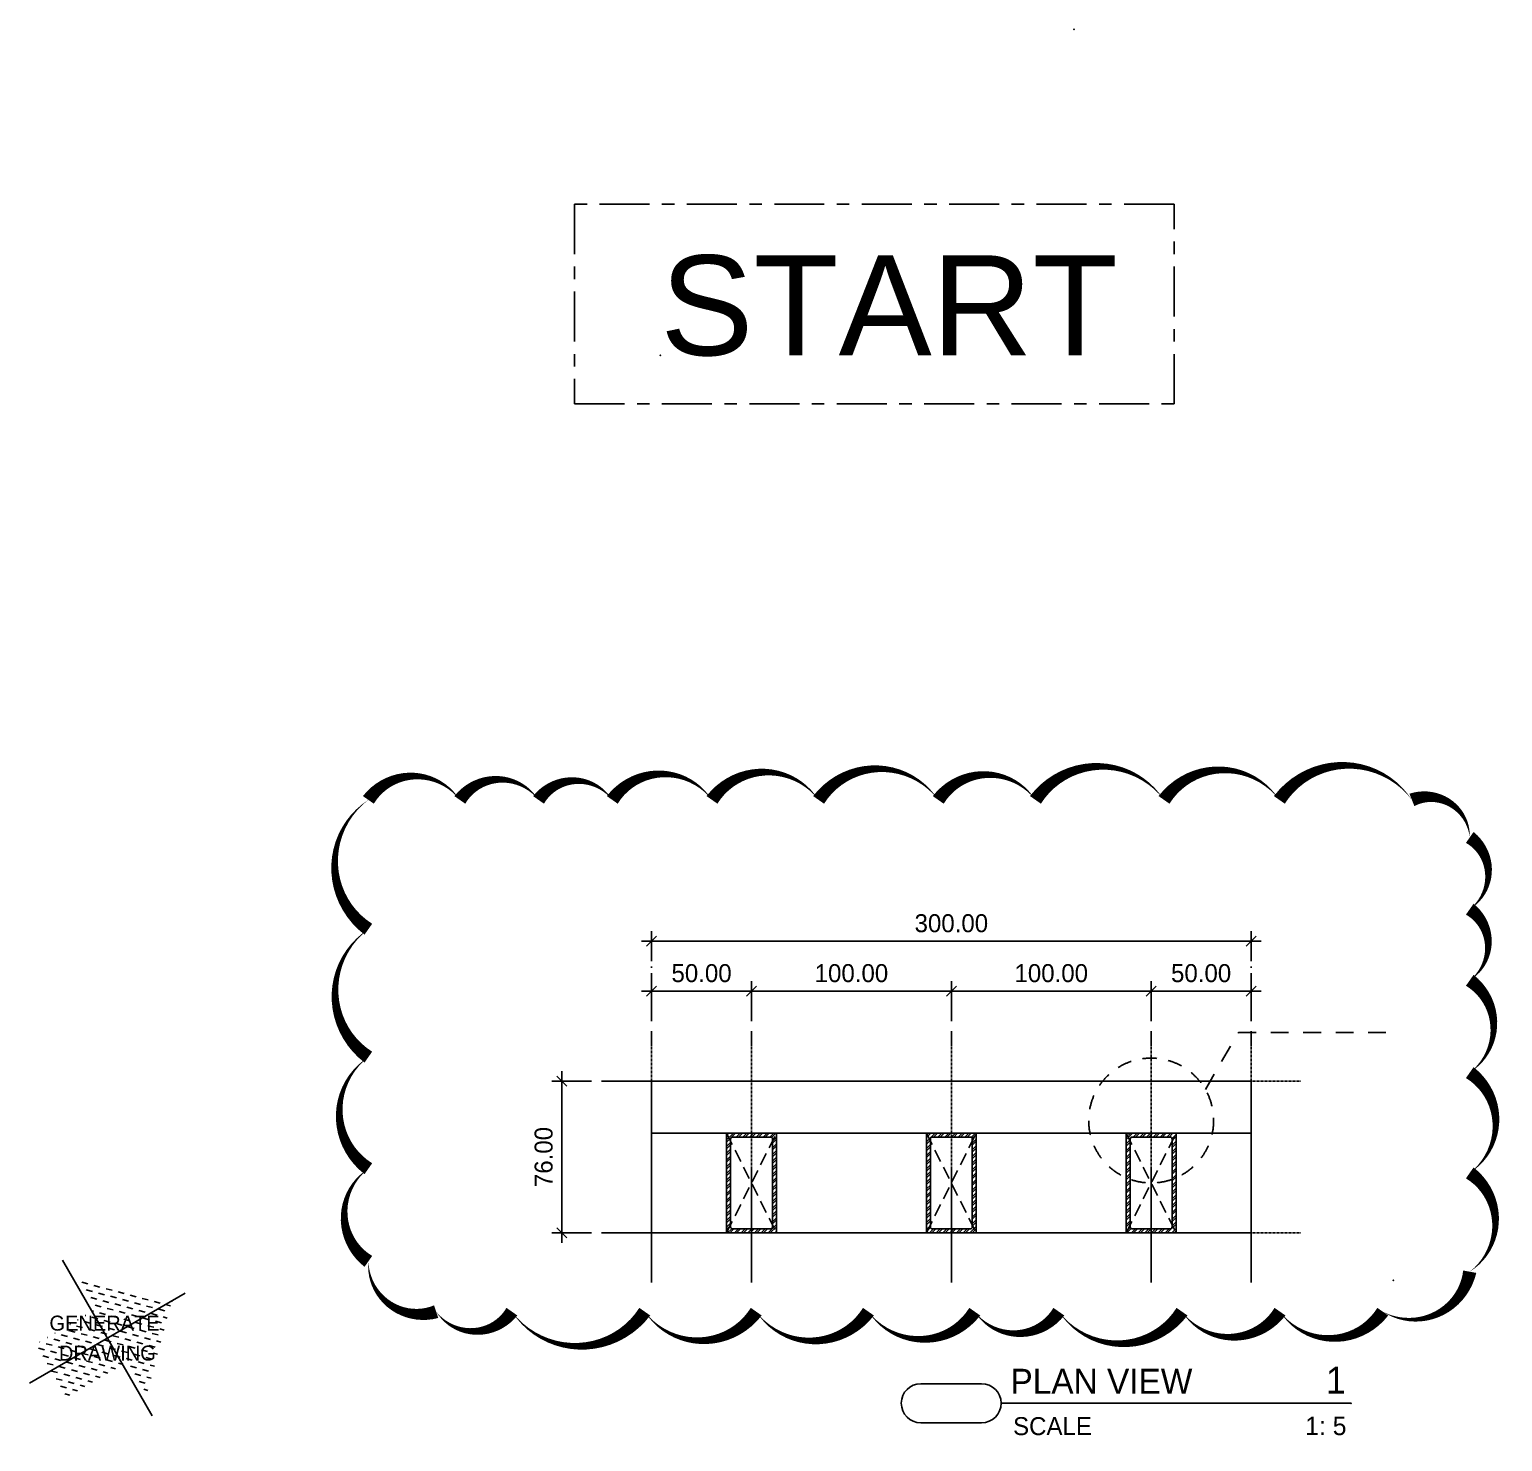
# Model space of a CAD drawing. Header units: millimetres. Extents: x -244126 to 368105, y -173968 to 259060.
# Drawn here: x 240382 to 247754, y 247957 to 255027 of the extents above; entities that cross this region are included whole.
import ezdxf
from ezdxf.enums import TextEntityAlignment as Align
from ezdxf.lldxf.tags import DXFTag

# ---------------------------------------------------------------- set-up
doc = ezdxf.new("R2010")
doc.units = ezdxf.units.MM
doc.header["$MEASUREMENT"] = 0
for name, pattern in [('005_GG_TA_LINE', [13.75, 5, -1.25, 1.25, -1.25, 5]), ('ACAD_ISO04W100', [30, 24, -3, 0, -3]), ('BORDER2', [22.224999999999998, 6.35, -3.175, 6.35, -3.175, 0, -3.175]), ('CENTER', [2, 1.25, -0.25, 0.25, -0.25]), ('HIDDEN', [9.524999999999999, 6.35, -3.175]), ('TA_GL_000.00010', [0.000275, 0.0001, -2.5e-05, 2.5e-05, -2.5e-05, 0.0001]), ('TA_HL_002.00', [13, 7.1, -5.9]), ('TA_HL_005.00000', [32.5, 17.75, -14.75])]:
    doc.linetypes.add(name, pattern=pattern)
for name, color, linetype in [('000 - D I M', 6, 'Continuous'), ('000 - GRID', 8, 'CENTER'), ('000 - H A T C H', 8, 'Continuous'), ('000 - H I D D E N', 7, 'Continuous'), ('000 - SYMBOL CON', 1, 'Continuous'), ('000 - T E X T', 4, 'Continuous'), ('000 - WIPEOUT', 250, 'Continuous'), ('001 - ASCESSORIES', 1, 'Continuous'), ('002 - STRUCTURAL STEEL', 4, 'Continuous'), ('A04_TUBE SERIES', 7, 'Continuous')]:
    doc.layers.add(name, color=color, linetype=linetype)
doc.styles.add('Cetury Gothic', font='GOTHIC.TTF')
doc.styles.add('CORDIA', font='cordia.shx')
doc.styles.add('MtXpl_BrowalliaUPC', font='BrowalliaUPC.ttf')
doc.styles.get("Standard").update_dxf_attribs({"font": 'arial.ttf'})
doc.styles.add('TA', font='Cordia New.ttf', dxfattribs={"height": 4.5})
tags = doc.linetypes.add('000-ADD-ATT', pattern='A,0.5,-0.3,["ADD-ATT",Standard,S=0.1,R=0,X=-0.2,Y=-0.05],-0.5', length=1.3).pattern_tags.tags
tags[6] = DXFTag(74, 10)
doc.dimstyles.new('DIM E-E', dxfattribs={"dimscale": 2, "dimtxt": 0.18, "dimasz": 0.1, "dimexe": 0.1, "dimexo": 0.1, "dimgap": 0.09, "dimtad": 1, "dimtoh": 1, "dimzin": 0, "dimdsep": 46, "dimtxsty": 'CORDIA', "dimblk": 'OBLIQUE', "dimcen": 0.1, "dimdle": 0.1, "dimclrd": 40, "dimclre": 140, "dimclrt": 3, "dimadec": 0, "dimazin": 0, "dimtfac": 1, "dimtix": 1, "dimtmove": 2, "dimatfit": 3, "dimfxl": 1, "dimtolj": 1, "dimtzin": 0, "dimarcsym": 0})
pattern_1 = [(45, (7.105427357601002e-15, 37.50000000000101), (-1.683798022700467, 1.683798022700467), []), (45, (1.122532500000007, 37.50000000000101), (-1.683798022700467, 1.683798022700467), [])]

# ---------------------------------------------------------------- blocks, each defined once
blk = doc.blocks.new('*U4739')
at = {"color": 250}
blk.add_wipeout([(12.500000000000014, -3.1086244689504462e-15), (12.500000000000036, 50), (-12.499999999999972, 50), (-12.5, 2.442490654175338e-15)], dxfattribs=at).dxf.layer = '000 - WIPEOUT'
at = {"layer": '000 - H I D D E N', "color": 8, "linetype": 'HIDDEN'}
for p, q in [((12.5, 1.4210854715202e-14), (-12.49999999999998, 50.00000000000001)), ((12.50000000000002, 50.00000000000001), (-12.5, 1.421085471520201e-14))]:
    blk.add_line(p, q, dxfattribs=at)
at = {"layer": '002 - STRUCTURAL STEEL', "color": 0}
blk.add_lwpolyline([(12.49999999999999, -1.4210854715202e-14), (12.50000000000001, 49.99999999999999), (-12.49999999999999, 49.99999999999999), (-12.50000000000001, -1.77635683940025e-14)], close=True, dxfattribs=at)
blk.add_lwpolyline([(10.49999999999999, 3), (10.50000000000001, 46.99999999999999, 0.4142135623730953), (9.500000000000007, 48), (-9.499999999999986, 48, 0.4142135623730948), (-10.49999999999998, 47), (-10.5, 3, 0.4142135623730953), (-9.499999999999996, 2), (9.499999999999993, 2, 0.4142135623730948)], format="xyb", close=True, dxfattribs=at)
at = {"layer": 'Defpoints', "color": 250}
blk.add_lwpolyline([(12.49999999999999, -1.4210854715202e-14), (12.50000000000001, 49.99999999999999), (-12.49999999999999, 49.99999999999999), (-12.50000000000001, -1.4210854715202e-14)], close=True, dxfattribs=at)
at = {"color": 250}
blk.add_wipeout([(12.500000000000014, -3.1086244689504462e-15), (12.500000000000036, 50), (-12.499999999999972, 50), (-12.5, 2.442490654175338e-15)], dxfattribs=at).dxf.layer = '000 - WIPEOUT'
at = {"layer": '000 - H A T C H'}
h = blk.add_hatch(dxfattribs=at)
h.set_pattern_fill('ANSI32', color=256, scale=0.25)
h.set_pattern_definition(pattern_1)
h.paths.add_polyline_path([(12.49999999999999, -1.4210854715202e-14), (12.50000000000001, 49.99999999999999), (-12.49999999999999, 49.99999999999999), (-12.50000000000001, -1.77635683940025e-14)])
edge = h.paths.add_edge_path(flags=16)
edge.add_line((10.49999999999999, 3), (10.50000000000001, 46.99999999999999))
edge.add_arc((9.500000000000004, 47), 1.000000000000004, 359.9999999999996, 449.9999999999998)
edge.add_line((9.500000000000007, 48), (-9.499999999999986, 48))
edge.add_arc((-9.499999999999982, 47), 1, 90.0000000000002, 180)
edge.add_line((-10.49999999999998, 47), (-10.5, 3))
edge.add_arc((-9.499999999999996, 3), 1.000000000000002, 180, 270)
edge.add_line((-9.499999999999996, 2), (9.499999999999993, 2))
edge.add_arc((9.499999999999991, 2.999999999999999), 0.9999999999999987, 270.0000000000001, 360.0000000000001)
at = {"layer": '000 - H I D D E N', "color": 8, "linetype": 'HIDDEN'}
for p, q in [((12.5, 1.4210854715202e-14), (-12.49999999999998, 50.00000000000001)), ((12.50000000000002, 50.00000000000001), (-12.5, 1.421085471520201e-14))]:
    blk.add_line(p, q, dxfattribs=at)
at = {"layer": '002 - STRUCTURAL STEEL', "color": 0}
blk.add_lwpolyline([(12.49999999999999, -1.4210854715202e-14), (12.50000000000001, 49.99999999999999), (-12.49999999999999, 49.99999999999999), (-12.50000000000001, -1.77635683940025e-14)], close=True, dxfattribs=at)
blk.add_lwpolyline([(10.49999999999999, 3), (10.50000000000001, 46.99999999999999, 0.4142135623730953), (9.500000000000007, 48), (-9.499999999999986, 48, 0.4142135623730948), (-10.49999999999998, 47), (-10.5, 3, 0.4142135623730953), (-9.499999999999996, 2), (9.499999999999993, 2, 0.4142135623730948)], format="xyb", close=True, dxfattribs=at)
at = {"layer": 'Defpoints', "color": 250}
blk.add_lwpolyline([(12.49999999999999, -1.4210854715202e-14), (12.50000000000001, 49.99999999999999), (-12.49999999999999, 49.99999999999999), (-12.50000000000001, -1.4210854715202e-14)], close=True, dxfattribs=at)
blk = doc.blocks.new('*U972')
at = {"color": 0}
blk.add_wipeout([(-150.0000000000001, 13), (150, 13), (150, -13), (-150.0000000000001, -13)], dxfattribs=at).dxf.layer = '000 - WIPEOUT'
at = {"layer": '002 - STRUCTURAL STEEL', "color": 0, "linetype": 'ByBlock'}
blk.add_lwpolyline([(-150, 13.00000000000002), (150, 13), (150, -13), (-150, -12.99999999999998)], close=True, dxfattribs=at)
blk = doc.blocks.new('*U4737')
at = {"color": 250}
blk.add_wipeout([(12.500000000000014, -3.1086244689504462e-15), (12.500000000000036, 50), (-12.499999999999972, 50), (-12.5, 2.442490654175338e-15)], dxfattribs=at).dxf.layer = '000 - WIPEOUT'
at = {"layer": '000 - H I D D E N', "color": 8, "linetype": 'HIDDEN'}
for p, q in [((12.5, 1.4210854715202e-14), (-12.49999999999998, 50.00000000000001)), ((12.50000000000002, 50.00000000000001), (-12.5, 1.421085471520201e-14))]:
    blk.add_line(p, q, dxfattribs=at)
at = {"layer": '002 - STRUCTURAL STEEL', "color": 0}
blk.add_lwpolyline([(12.49999999999999, -1.4210854715202e-14), (12.50000000000001, 49.99999999999999), (-12.49999999999999, 49.99999999999999), (-12.50000000000001, -1.77635683940025e-14)], close=True, dxfattribs=at)
blk.add_lwpolyline([(10.49999999999999, 3), (10.50000000000001, 46.99999999999999, 0.4142135623730953), (9.500000000000007, 48), (-9.499999999999986, 48, 0.4142135623730948), (-10.49999999999998, 47), (-10.5, 3, 0.4142135623730953), (-9.499999999999996, 2), (9.499999999999993, 2, 0.4142135623730948)], format="xyb", close=True, dxfattribs=at)
at = {"layer": 'Defpoints', "color": 250}
blk.add_lwpolyline([(12.49999999999999, -1.4210854715202e-14), (12.50000000000001, 49.99999999999999), (-12.49999999999999, 49.99999999999999), (-12.50000000000001, -1.4210854715202e-14)], close=True, dxfattribs=at)
at = {"color": 250}
blk.add_wipeout([(12.500000000000014, -3.1086244689504462e-15), (12.500000000000036, 50), (-12.499999999999972, 50), (-12.5, 2.442490654175338e-15)], dxfattribs=at).dxf.layer = '000 - WIPEOUT'
at = {"layer": '000 - H A T C H'}
h = blk.add_hatch(dxfattribs=at)
h.set_pattern_fill('ANSI32', color=256, scale=0.25)
h.set_pattern_definition(pattern_1)
h.paths.add_polyline_path([(12.49999999999999, -1.4210854715202e-14), (12.50000000000001, 49.99999999999999), (-12.49999999999999, 49.99999999999999), (-12.50000000000001, -1.77635683940025e-14)])
edge = h.paths.add_edge_path(flags=16)
edge.add_line((10.49999999999999, 3), (10.50000000000001, 46.99999999999999))
edge.add_arc((9.500000000000004, 47), 1.000000000000004, 359.9999999999996, 449.9999999999998)
edge.add_line((9.500000000000007, 48), (-9.499999999999986, 48))
edge.add_arc((-9.499999999999982, 47), 1, 90.0000000000002, 180)
edge.add_line((-10.49999999999998, 47), (-10.5, 3))
edge.add_arc((-9.499999999999996, 3), 1.000000000000002, 180, 270)
edge.add_line((-9.499999999999996, 2), (9.499999999999993, 2))
edge.add_arc((9.499999999999991, 2.999999999999999), 0.9999999999999987, 270.0000000000001, 360.0000000000001)
at = {"layer": '000 - H I D D E N', "color": 8, "linetype": 'HIDDEN'}
for p, q in [((12.5, 1.4210854715202e-14), (-12.49999999999998, 50.00000000000001)), ((12.50000000000002, 50.00000000000001), (-12.5, 1.421085471520201e-14))]:
    blk.add_line(p, q, dxfattribs=at)
at = {"layer": '002 - STRUCTURAL STEEL', "color": 0}
blk.add_lwpolyline([(12.49999999999999, -1.4210854715202e-14), (12.50000000000001, 49.99999999999999), (-12.49999999999999, 49.99999999999999), (-12.50000000000001, -1.77635683940025e-14)], close=True, dxfattribs=at)
blk.add_lwpolyline([(10.49999999999999, 3), (10.50000000000001, 46.99999999999999, 0.4142135623730953), (9.500000000000007, 48), (-9.499999999999986, 48, 0.4142135623730948), (-10.49999999999998, 47), (-10.5, 3, 0.4142135623730953), (-9.499999999999996, 2), (9.499999999999993, 2, 0.4142135623730948)], format="xyb", close=True, dxfattribs=at)
at = {"layer": 'Defpoints', "color": 250}
blk.add_lwpolyline([(12.49999999999999, -1.4210854715202e-14), (12.50000000000001, 49.99999999999999), (-12.49999999999999, 49.99999999999999), (-12.50000000000001, -1.4210854715202e-14)], close=True, dxfattribs=at)
blk = doc.blocks.new('*U4738')
at = {"color": 250}
blk.add_wipeout([(12.500000000000014, -3.1086244689504462e-15), (12.500000000000036, 50), (-12.499999999999972, 50), (-12.5, 2.442490654175338e-15)], dxfattribs=at).dxf.layer = '000 - WIPEOUT'
at = {"layer": '000 - H I D D E N', "color": 8, "linetype": 'HIDDEN'}
for p, q in [((12.5, 1.4210854715202e-14), (-12.49999999999998, 50.00000000000001)), ((12.50000000000002, 50.00000000000001), (-12.5, 1.421085471520201e-14))]:
    blk.add_line(p, q, dxfattribs=at)
at = {"layer": '002 - STRUCTURAL STEEL', "color": 0}
blk.add_lwpolyline([(12.49999999999999, -1.4210854715202e-14), (12.50000000000001, 49.99999999999999), (-12.49999999999999, 49.99999999999999), (-12.50000000000001, -1.77635683940025e-14)], close=True, dxfattribs=at)
blk.add_lwpolyline([(10.49999999999999, 3), (10.50000000000001, 46.99999999999999, 0.4142135623730953), (9.500000000000007, 48), (-9.499999999999986, 48, 0.4142135623730948), (-10.49999999999998, 47), (-10.5, 3, 0.4142135623730953), (-9.499999999999996, 2), (9.499999999999993, 2, 0.4142135623730948)], format="xyb", close=True, dxfattribs=at)
at = {"layer": 'Defpoints', "color": 250}
blk.add_lwpolyline([(12.49999999999999, -1.4210854715202e-14), (12.50000000000001, 49.99999999999999), (-12.49999999999999, 49.99999999999999), (-12.50000000000001, -1.4210854715202e-14)], close=True, dxfattribs=at)
at = {"color": 250}
blk.add_wipeout([(12.500000000000014, -3.1086244689504462e-15), (12.500000000000036, 50), (-12.499999999999972, 50), (-12.5, 2.442490654175338e-15)], dxfattribs=at).dxf.layer = '000 - WIPEOUT'
at = {"layer": '000 - H A T C H'}
h = blk.add_hatch(dxfattribs=at)
h.set_pattern_fill('ANSI32', color=256, scale=0.25)
h.set_pattern_definition(pattern_1)
h.paths.add_polyline_path([(12.49999999999999, -1.4210854715202e-14), (12.50000000000001, 49.99999999999999), (-12.49999999999999, 49.99999999999999), (-12.50000000000001, -1.77635683940025e-14)])
edge = h.paths.add_edge_path(flags=16)
edge.add_line((10.49999999999999, 3), (10.50000000000001, 46.99999999999999))
edge.add_arc((9.500000000000004, 47), 1.000000000000004, 359.9999999999996, 449.9999999999998)
edge.add_line((9.500000000000007, 48), (-9.499999999999986, 48))
edge.add_arc((-9.499999999999982, 47), 1, 90.0000000000002, 180)
edge.add_line((-10.49999999999998, 47), (-10.5, 3))
edge.add_arc((-9.499999999999996, 3), 1.000000000000002, 180, 270)
edge.add_line((-9.499999999999996, 2), (9.499999999999993, 2))
edge.add_arc((9.499999999999991, 2.999999999999999), 0.9999999999999987, 270.0000000000001, 360.0000000000001)
at = {"layer": '000 - H I D D E N', "color": 8, "linetype": 'HIDDEN'}
for p, q in [((12.5, 1.4210854715202e-14), (-12.49999999999998, 50.00000000000001)), ((12.50000000000002, 50.00000000000001), (-12.5, 1.421085471520201e-14))]:
    blk.add_line(p, q, dxfattribs=at)
at = {"layer": '002 - STRUCTURAL STEEL', "color": 0}
blk.add_lwpolyline([(12.49999999999999, -1.4210854715202e-14), (12.50000000000001, 49.99999999999999), (-12.49999999999999, 49.99999999999999), (-12.50000000000001, -1.77635683940025e-14)], close=True, dxfattribs=at)
blk.add_lwpolyline([(10.49999999999999, 3), (10.50000000000001, 46.99999999999999, 0.4142135623730953), (9.500000000000007, 48), (-9.499999999999986, 48, 0.4142135623730948), (-10.49999999999998, 47), (-10.5, 3, 0.4142135623730953), (-9.499999999999996, 2), (9.499999999999993, 2, 0.4142135623730948)], format="xyb", close=True, dxfattribs=at)
at = {"layer": 'Defpoints', "color": 250}
blk.add_lwpolyline([(12.49999999999999, -1.4210854715202e-14), (12.50000000000001, 49.99999999999999), (-12.49999999999999, 49.99999999999999), (-12.50000000000001, -1.4210854715202e-14)], close=True, dxfattribs=at)
blk = doc.blocks.new('_Oblique')
at = {"color": 0, "linetype": 'ByBlock', "lineweight": -2}
blk.add_line((-0.5, -0.5), (0.5, 0.5), dxfattribs=at)
blk = doc.blocks.new('*D4721')
at = {"layer": '000 - D I M', "color": 140, "linetype": 'ACAD_ISO04W100', "lineweight": -2, "transparency": 16777216}
for p, q in [((283940.6668479832, 141628.5635735679), (283940.6668479832, 141648.5635735679)), ((283990.6668479832, 141628.5635735679), (283990.6668479832, 141648.5635735679))]:
    blk.add_line(p, q, dxfattribs=at)
at = {"layer": '000 - D I M', "color": 40, "lineweight": -2, "transparency": 16777216}
blk.add_line((283935.6668479832, 141643.5635735679), (283995.6668479832, 141643.5635735679), dxfattribs=at)
at = {"layer": 'Defpoints', "color": 0, "transparency": 16777216}
for p in [(283990.6668479832, 141643.5635735679), (283940.6668479832, 141623.5635735679), (283990.6668479832, 141623.5635735679)]:
    blk.add_point(p, dxfattribs=at)
at = {"layer": '000 - D I M', "color": 40, "lineweight": -2, "transparency": 16777216, "xscale": 5, "yscale": 5, "zscale": 5, "rotation": 180}
blk.add_blockref('_Oblique', (283940.6668479832, 141643.5635735679), dxfattribs=at)
at = {"layer": '000 - D I M', "color": 40, "lineweight": -2, "transparency": 16777216, "xscale": 5, "yscale": 5, "zscale": 5}
blk.add_blockref('_Oblique', (283990.6668479832, 141643.5635735679), dxfattribs=at)
at = {"layer": '000 - D I M', "color": 3, "transparency": 16777216, "insert": (283965.6668479832, 141652.5635735679), "char_height": 9, "attachment_point": 5, "style": 'CORDIA'}
blk.add_mtext('\\A1;50.00', dxfattribs=at)
blk = doc.blocks.new('*D4722')
at = {"layer": '000 - D I M', "color": 140, "linetype": 'ACAD_ISO04W100', "lineweight": -2, "transparency": 16777216}
for p, q in [((283990.6668479832, 141628.5635735679), (283990.6668479832, 141648.5635735679)), ((284090.6668479832, 141628.5635735679), (284090.6668479832, 141648.5635735679))]:
    blk.add_line(p, q, dxfattribs=at)
at = {"layer": '000 - D I M', "color": 40, "lineweight": -2, "transparency": 16777216}
blk.add_line((283985.6668479832, 141643.5635735679), (284095.6668479832, 141643.5635735679), dxfattribs=at)
at = {"layer": 'Defpoints', "color": 0, "transparency": 16777216}
for p in [(284090.6668479832, 141643.5635735679), (283990.6668479832, 141623.5635735679), (284090.6668479832, 141623.5635735679)]:
    blk.add_point(p, dxfattribs=at)
at = {"layer": '000 - D I M', "color": 40, "lineweight": -2, "transparency": 16777216, "xscale": 5, "yscale": 5, "zscale": 5, "rotation": 180}
blk.add_blockref('_Oblique', (283990.6668479832, 141643.5635735679), dxfattribs=at)
at = {"layer": '000 - D I M', "color": 40, "lineweight": -2, "transparency": 16777216, "xscale": 5, "yscale": 5, "zscale": 5}
blk.add_blockref('_Oblique', (284090.6668479832, 141643.5635735679), dxfattribs=at)
at = {"layer": '000 - D I M', "color": 3, "transparency": 16777216, "insert": (284040.6668479832, 141652.5635735679), "char_height": 9, "attachment_point": 5, "style": 'CORDIA'}
blk.add_mtext('\\A1;100.00', dxfattribs=at)
blk = doc.blocks.new('*D4723')
at = {"layer": '000 - D I M', "color": 140, "linetype": 'ACAD_ISO04W100', "lineweight": -2, "transparency": 16777216}
for p, q in [((284090.6668479832, 141628.5635735679), (284090.6668479832, 141648.5635735679)), ((284190.6668479832, 141628.5635735679), (284190.6668479832, 141648.5635735679))]:
    blk.add_line(p, q, dxfattribs=at)
at = {"layer": '000 - D I M', "color": 40, "lineweight": -2, "transparency": 16777216}
blk.add_line((284085.6668479832, 141643.5635735679), (284195.6668479832, 141643.5635735679), dxfattribs=at)
at = {"layer": 'Defpoints', "color": 0, "transparency": 16777216}
for p in [(284190.6668479832, 141643.5635735679), (284090.6668479832, 141623.5635735679), (284190.6668479832, 141623.5635735679)]:
    blk.add_point(p, dxfattribs=at)
at = {"layer": '000 - D I M', "color": 40, "lineweight": -2, "transparency": 16777216, "xscale": 5, "yscale": 5, "zscale": 5, "rotation": 180}
blk.add_blockref('_Oblique', (284090.6668479832, 141643.5635735679), dxfattribs=at)
at = {"layer": '000 - D I M', "color": 40, "lineweight": -2, "transparency": 16777216, "xscale": 5, "yscale": 5, "zscale": 5}
blk.add_blockref('_Oblique', (284190.6668479832, 141643.5635735679), dxfattribs=at)
at = {"layer": '000 - D I M', "color": 3, "transparency": 16777216, "insert": (284140.6668479832, 141652.5635735679), "char_height": 9, "attachment_point": 5, "style": 'CORDIA'}
blk.add_mtext('\\A1;100.00', dxfattribs=at)
blk = doc.blocks.new('*D4724')
at = {"layer": '000 - D I M', "color": 140, "linetype": 'ACAD_ISO04W100', "lineweight": -2, "transparency": 16777216}
for p, q in [((284190.6668479832, 141628.5635735679), (284190.6668479832, 141648.5635735679)), ((284240.6668479832, 141628.5635735679), (284240.6668479832, 141648.5635735679))]:
    blk.add_line(p, q, dxfattribs=at)
at = {"layer": '000 - D I M', "color": 40, "lineweight": -2, "transparency": 16777216}
blk.add_line((284185.6668479832, 141643.5635735679), (284245.6668479832, 141643.5635735679), dxfattribs=at)
at = {"layer": 'Defpoints', "color": 0, "transparency": 16777216}
for p in [(284240.6668479832, 141643.5635735679), (284190.6668479832, 141623.5635735679), (284240.6668479832, 141623.5635735679)]:
    blk.add_point(p, dxfattribs=at)
at = {"layer": '000 - D I M', "color": 40, "lineweight": -2, "transparency": 16777216, "xscale": 5, "yscale": 5, "zscale": 5, "rotation": 180}
blk.add_blockref('_Oblique', (284190.6668479832, 141643.5635735679), dxfattribs=at)
at = {"layer": '000 - D I M', "color": 40, "lineweight": -2, "transparency": 16777216, "xscale": 5, "yscale": 5, "zscale": 5}
blk.add_blockref('_Oblique', (284240.6668479832, 141643.5635735679), dxfattribs=at)
at = {"layer": '000 - D I M', "color": 3, "transparency": 16777216, "insert": (284215.6668479832, 141652.5635735679), "char_height": 9, "attachment_point": 5, "style": 'CORDIA'}
blk.add_mtext('\\A1;50.00', dxfattribs=at)
blk = doc.blocks.new('*D4725')
at = {"layer": '000 - D I M', "color": 40, "lineweight": -2, "transparency": 16777216}
blk.add_line((283895.6668479833, 141603.5635735679), (283895.6668479833, 141517.5635735679), dxfattribs=at)
at = {"layer": '000 - D I M', "color": 140, "linetype": 'ACAD_ISO04W100', "lineweight": -2, "transparency": 16777216}
for p, q in [((283910.6668479833, 141598.5635735679), (283890.6668479833, 141598.5635735679)), ((283910.6668479833, 141522.5635735679), (283890.6668479833, 141522.5635735679))]:
    blk.add_line(p, q, dxfattribs=at)
at = {"layer": 'Defpoints', "color": 0, "transparency": 16777216}
for p in [(283915.6668479833, 141598.5635735679), (283895.6668479833, 141522.5635735679), (283915.6668479833, 141522.5635735679)]:
    blk.add_point(p, dxfattribs=at)
at = {"layer": '000 - D I M', "color": 40, "lineweight": -2, "transparency": 16777216, "xscale": 5, "yscale": 5, "zscale": 5}
for p, rotation in [((283895.6668479833, 141598.5635735679), 90), ((283895.6668479833, 141522.5635735679), 270)]:
    blk.add_blockref('_Oblique', p, dxfattribs=dict(at, rotation=rotation))
at = {"layer": '000 - D I M', "color": 3, "transparency": 16777216, "insert": (283886.6668479833, 141560.5635735678), "char_height": 9, "attachment_point": 5, "rotation": 90, "style": 'CORDIA'}
blk.add_mtext('\\A1;76.00', dxfattribs=at)
blk = doc.blocks.new('*D4726')
at = {"layer": '000 - D I M', "color": 40, "lineweight": -2, "transparency": 16777216}
blk.add_line((283935.6668479832, 141668.5635735679), (284245.6668479832, 141668.5635735679), dxfattribs=at)
at = {"layer": '000 - D I M', "color": 140, "linetype": 'ACAD_ISO04W100', "lineweight": -2, "transparency": 16777216}
for p, q in [((283940.6668479832, 141628.5635735679), (283940.6668479832, 141673.5635735679)), ((284240.6668479832, 141628.5635735679), (284240.6668479832, 141673.5635735679))]:
    blk.add_line(p, q, dxfattribs=at)
at = {"layer": 'Defpoints', "color": 0, "transparency": 16777216}
for p in [(284240.6668479832, 141668.5635735679), (283940.6668479832, 141623.5635735679), (284240.6668479832, 141623.5635735679)]:
    blk.add_point(p, dxfattribs=at)
at = {"layer": '000 - D I M', "color": 40, "lineweight": -2, "transparency": 16777216, "xscale": 5, "yscale": 5, "zscale": 5, "rotation": 180}
blk.add_blockref('_Oblique', (283940.6668479832, 141668.5635735679), dxfattribs=at)
at = {"layer": '000 - D I M', "color": 40, "lineweight": -2, "transparency": 16777216, "xscale": 5, "yscale": 5, "zscale": 5}
blk.add_blockref('_Oblique', (284240.6668479832, 141668.5635735679), dxfattribs=at)
at = {"layer": '000 - D I M', "color": 3, "transparency": 16777216, "insert": (284090.6668479832, 141677.5635735679), "char_height": 9, "attachment_point": 5, "style": 'CORDIA'}
blk.add_mtext('\\A1;300.00', dxfattribs=at)
blk = doc.blocks.new('*U864')
at = {"color": 4}
blk.add_line((-4.258498455800009, 5.700827209227327), (-39.25849845580001, 5.700827209227327), dxfattribs=at)
at = {"linetype": 'TA_GL_000.00010'}
blk.add_point((8.881784197001252e-16, 18), dxfattribs=at)
for p in [(-4.258498455800009, 5.700827209227327), (0, 0)]:
    blk.add_point(p)
at = {"layer": '000 - SYMBOL CON', "color": 0, "linetype": 'ByBlock'}
blk.add_lwpolyline([(-47.29898225372949, 7.660343411297845, 0.414213562373093), (-49.25849845580001, 5.700827209227327, 0.4142135623731004), (-47.29898225372949, 3.74131100715681), (-41.21801465787053, 3.74131100715681, 0.4142135623730966), (-39.25849845580001, 5.700827209227327, 0.4142135623730893), (-41.21801465787053, 7.660343411297845)], format="xyb", close=True, dxfattribs=at)
at = {"color": 4, "linetype": 'BORDER2', "style": 'Cetury Gothic'}
blk.add_text('SCALE', height=1.8, dxfattribs=at).set_placement((-38.06962739612595, 2.507720990193548))
at = {"color": 0, "style": 'TA'}
for tag, p in [('HEADING2', (-38.32903347561796, 10.64992116065969)), ('HEADING', (-38.32903347561796, 6.649921160659689))]:
    blk.add_attdef(tag, p, '', height=2.5, dxfattribs=at)
for tag, height, p in [('LO', 2.7, (-4.758498455798417, 6.649921160659687)), ('SC', 1.85, (-4.699605285589541, 2.507720990193548))]:
    blk.add_attdef(tag, text='', height=height, dxfattribs=at).set_placement(p, align=Align.RIGHT)
at = {"layer": '000 - T E X T', "color": 0, "style": 'MtXpl_BrowalliaUPC'}
blk.add_attdef('NO.CODE', text='', height=2, dxfattribs=at).set_placement((-44.25849845580001, 5.700827209227327), align=Align.MIDDLE_CENTER)
blk = doc.blocks.new('*U971')
at = {"color": 3}
blk.add_point((0, -76), dxfattribs=at)
at = {"layer": '000 - GRID', "color": 0, "linetype": 'ByBlock'}
blk.add_line((0, 25), (3.495173032126783e-14, -101), dxfattribs=at)
at = {"layer": '000 - GRID', "color": 0}
blk.add_point((0, 0), dxfattribs=at)
at = {"style": 'TA', "flags": 1}
blk.add_attdef('LOCATION', (6, 6), '', height=4.5, dxfattribs=at)
blk = doc.blocks.new('*U548')
at = {"color": 3}
blk.add_point((0, -300), dxfattribs=at)
at = {"layer": '000 - GRID', "color": 0, "linetype": 'ByBlock'}
blk.add_line((0, 25), (3.495173032126783e-14, -325), dxfattribs=at)
at = {"layer": '000 - GRID', "color": 0}
blk.add_point((0, 0), dxfattribs=at)
at = {"style": 'TA', "flags": 1}
blk.add_attdef('LOCATION', (6, 6), '', height=4.5, dxfattribs=at)
blk = doc.blocks.new('*U4715')
at = {"layer": '000 - H A T C H'}
h = blk.add_hatch(dxfattribs=at)
h.set_pattern_fill('DASH', color=8, scale=250, angle=-15.00000000000013)
h.set_pattern_definition([(344.9999999999999, (2.842170943040391e-14, 7.615574089388718e-15), (38.27327723098721, 22.09708691207953), [31.25, -31.25])])
h.paths.add_polyline_path([(93.87411866727489, -123.1099351055245), (193.8741186672746, -296.3150158624125), (323.2836412185328, 186.6478972821298), (-159.6792719259995, 316.0574198333854), (-59.67927192599983, 142.8523390764975), (-367.1182902694759, -34.64766092350188), (-213.5648996762075, -300.6099351055275)])
at = {"color": 250}
for p, q in [((-224.9999999999992, 389.7114317029979), (224.9999999999992, -389.7114317029978)), ((389.7114317029979, 224.9999999999993), (-389.7114317029978, -224.9999999999992))]:
    blk.add_line(p, q, dxfattribs=at)
at = {"color": 3}
blk.add_point((323.2836412185301, 186.6478972821199), dxfattribs=at)
at = {"color": 0, "style": 'TA'}
for tag, p in [('TAG1', (0, 75)), ('TAG2', (0, -75))]:
    blk.add_attdef(tag, text='', height=75, dxfattribs=at).set_placement(p, align=Align.MIDDLE_CENTER)
blk = doc.blocks.new('*U4701')
at = {"color": 0, "linetype": '005_GG_TA_LINE'}
blk.add_lwpolyline([(0, 0), (60, 1.818989403545856e-12), (60, 20.00000000000182), (0, 20)], close=True, dxfattribs=at)
for p in [(50, 37.5), (8.581742425833, 4.877933635547379)]:
    blk.add_point(p, dxfattribs=at)
blk.add_attdef('NAMEBLK', (8.581742425833, 4.877933635547379), '', height=10, dxfattribs=at)
blk = doc.blocks.new('A$C3e381c7a')
at = {"layer": '000 - T E X T', "xscale": 5, "yscale": 5, "zscale": 5}
blk.add_blockref('*U864', (459.1269712656504, 530.5207599907008), dxfattribs=at).add_auto_attribs({'HEADING': 'PLAN VIEW', 'LO': '1', 'SC': '1: 5'})
at = {"layer": 'A04_TUBE SERIES', "color": 3, "rotation": 180}
blk.add_blockref('*U4739', (337.8866324383998, 694.3033640394278), dxfattribs=at)
at = {"layer": '000 - D I M', "color": 3}
for base, p1, p2, picture, middle in [((387.8866324383998, 790.3033640394278), (87.88663243839983, 745.3033640394278), (387.8866324383998, 745.3033640394278), '*D4726', (237.8866324383998, 799.3033640394278)), ((137.8866324383998, 765.3033640394278), (87.88663243839983, 745.3033640394278), (137.8866324383998, 745.3033640394278), '*D4721', (112.8866324383998, 774.3033640394278)), ((237.8866324383998, 765.3033640394278), (137.8866324383998, 745.3033640394278), (237.8866324383998, 745.3033640394278), '*D4722', (187.8866324383998, 774.3033640394278)), ((337.8866324383998, 765.3033640394278), (237.8866324383998, 745.3033640394278), (337.8866324383998, 745.3033640394278), '*D4723', (287.8866324383998, 774.3033640394278)), ((387.8866324383998, 765.3033640394278), (337.8866324383998, 745.3033640394278), (387.8866324383998, 745.3033640394278), '*D4724', (362.8866324383998, 774.3033640394278))]:
    dim = blk.add_linear_dim(base=base, p1=p1, p2=p2, dimstyle='DIM E-E', override={"dimscale": 50}, dxfattribs=at)
    dim.commit()
    dim.dimension.update_dxf_attribs({"geometry": picture, "text_midpoint": middle, "insert": (-283852.7802155448, -140878.2602095284)})
dim = blk.add_linear_dim(base=(42.88663243851624, 644.303364039486), p1=(62.88663243839983, 720.3033640394278), p2=(62.88663243839983, 644.3033640394278), angle=90, dimstyle='DIM E-E', override={"dimscale": 50}, dxfattribs=at)
dim.commit()
dim.dimension.update_dxf_attribs({"geometry": '*D4725', "text_midpoint": (33.88663243851624, 682.3033640393696), "insert": (-283852.7802155448, -140878.2602095284)})
at = {"layer": 'A04_TUBE SERIES', "color": 3}
blk.add_lwpolyline([(87.88663243839983, 644.3033640394278), (387.8866324383998, 644.3033640394278), (387.8866324383998, 720.3033640394278), (87.88663243839983, 720.3033640394278)], close=True, dxfattribs=at)
at = {"layer": '001 - ASCESSORIES', "color": 1}
blk.add_blockref('*U972', (237.8866324383998, 707.3033640394278), dxfattribs=at)
at = {"layer": '000 - SYMBOL CON', "color": 2, "linetype": 'TA_HL_005.00000', "ltscale": 0.5}
blk.add_lwpolyline([(365.0039653662825, 716.120400752814), (381.5113809518516, 744.7120832486253), (457.5849529909319, 744.7120832486253)], dxfattribs=at)
at = {"layer": '000 - SYMBOL CON', "color": 2, "linetype": 'TA_HL_002.00'}
blk.add_circle((337.8866324383998, 700.5716443175334), 31.25881590535573, dxfattribs=at)
at = {"layer": '000 - GRID'}
for p in [(87.88663243839983, 720.3033640394278), (337.8866324383998, 720.3033640394278), (387.8866324383998, 720.3033640394278)]:
    blk.add_blockref('*U971', p, dxfattribs=at)
at = {"layer": '000 - GRID', "rotation": 90}
blk.add_blockref('*U548', (87.88663243839983, 720.3033640394278), dxfattribs=at)
at = {"layer": 'A04_TUBE SERIES', "color": 3, "rotation": 180}
for name, p in [('*U4737', (137.8866324383998, 694.3033640394278)), ('*U4738', (237.8866324383998, 694.3033640394278))]:
    blk.add_blockref(name, p, dxfattribs=at)
at = {"layer": '000 - GRID'}
for p in [(137.8866324383998, 720.3033640394278), (237.8866324383998, 720.3033640394278)]:
    blk.add_blockref('*U971', p, dxfattribs=at)
at = {"layer": '000 - GRID', "rotation": 90}
blk.add_blockref('*U548', (87.88663243839983, 644.3033640394278), dxfattribs=at)

msp = doc.modelspace()

# ---------------------------------------------------------------- block references
at = {"color": 3, "linetype": '000-ADD-ATT', "ltscale": 300, "xscale": 10, "yscale": 10, "zscale": 10}
msp.add_blockref('A$C3e381c7a', (242617.1352278598, 242558.955256281), dxfattribs=at)
at = {"color": 3}
msp.add_blockref('*U4715', (240772.1546353731, 248475.2512449207), dxfattribs=at).add_auto_attribs({'TAG1': 'GENERATE ', 'TAG2': 'DRAWING'})
at = {"layer": '001 - ASCESSORIES', "color": 3, "linetype": '005_GG_TA_LINE', "xscale": 50, "yscale": 50, "zscale": 50}
msp.add_blockref('*U4701', (243110.3794841767, 253152.4912924185), dxfattribs=at).add_auto_attribs({'NAMEBLK': 'START'})

# ---------------------------------------------------------------- next in the draw order: linework, layer by layer
at = {"color": 3, "linetype": '000-ADD-ATT'}
msp.add_lwpolyline([(242078.4023259199, 251170.0443186392, 0, 66.66666666666666, 0.52056705), (242078.4023259199, 250522.533103087, 0, 66.66666666666666, 0.52056705), (242078.4023259199, 249882.0411447143, 0, 66.66666666666666, 0.52056705), (242078.4023259199, 249323.5015571211, 0, 66.66666666666666, 0.52056705), (242078.4023259199, 248859.3658921736, 0, 66.66666666666666, 0.52056705), (242417.8827137587, 248607.6357311104, 0, 66.66666666666666, 0.52056705), (242796.8310459221, 248607.6357311104, 0, 66.66666666666666, 0.52056705), (243461.7785032216, 248607.6357311104, 0, 66.66666666666666, 0.52056705), (244019.555128078, 248607.6357311104, 0, 66.66666666666666, 0.52056705), (244581.2177764742, 248607.6357311104, 0, 66.66666666666666, 0.52056705), (245113.1960879868, 248607.6357311104, 0, 66.66666666666666, 0.52056705), (245534.1887533717, 248607.6357311104, 0, 66.66666666666666, 0.52056705), (246150.3879782016, 248607.6357311104, 0, 66.66666666666666, 0.52056705), (246640.9119810092, 248607.6357311104, 0, 66.66666666666666, 0.52056705), (247155.2099026988, 248607.6357311104, 0, 66.66666666666666, 0.52056705), (247590.4193742711, 248807.7075809243, 0, 66.66666666666666, 0.52056705), (247590.4193742711, 249302.5041750586, 0, 66.66666666666666, 0.52056705), (247590.4193742711, 249804.6964213226, 0, 66.66666666666666, 0.52056705), (247590.4193742711, 250266.7263091163, 0, 66.66666666666666, 0.52056705), (247590.4193742711, 250623.0095615755, 0, 66.66666666666666, 0.52056705), (247590.4193742711, 250982.2225909445, 0, 66.66666666666666, 0.52056705), (247300.7793445027, 251170.0443186392, 0, 66.66666666666666, 0.52056705), (246637.4900595514, 251170.0443186392, 0, 66.66666666666666, 0.52056705), (246060.4766008887, 251170.0443186392, 0, 66.66666666666666, 0.52056705), (245416.8717545494, 251170.0443186392, 0, 66.66666666666666, 0.52056705), (244930.386367829, 251170.0443186392, 0, 66.66666666666666, 0.52056705), (244331.7759772938, 251170.0443186392, 0, 66.66666666666666, 0.52056705), (243798.0479379046, 251170.0443186392, 0, 66.66666666666666, 0.52056705), (243299.0092709531, 251170.0443186392, 0, 66.66666666666666, 0.52056705), (242929.9387630234, 251170.0443186392, 0, 66.66666666666666, 0.52056705), (242536.148262418, 251170.0443186392, 0, 66.66666666666666, 0.52056705)], format="xyseb", close=True, dxfattribs=at)

doc.saveas('drawing.dxf')
